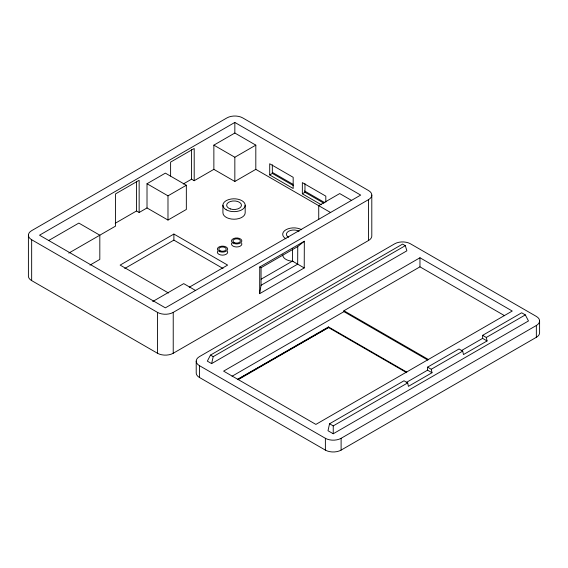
<?xml version="1.0" encoding="UTF-8"?>
<svg xmlns="http://www.w3.org/2000/svg" width="568" height="568" viewBox="0 0 568 568"><rect width="100%" height="100%" fill="white"/><g stroke="black" fill="none" stroke-linecap="round" stroke-linejoin="round"><path stroke-width="0.85" d="M259.654 293.67L259.754 266.974L304.327 241.251L304.221 267.94L259.654 293.67L261.053 285.292L261.053 267.741L259.754 266.974M261.152 279.179L292.435 261.117L292.484 248.805M304.327 241.251L297.753 246.547L297.682 264.148L261.053 285.292M406.283 382.484L427.583 370.173L427.583 367.148L431.254 369.264L432.014 372.736L408.42 386.354L407.689 382.903L403.997 380.773L329.561 423.771L327.992 430.736L333.238 433.76L528.474 320.955L525.329 314.899L521.658 312.783L482.615 335.347L482.615 338.372L461.308 350.683M211.608 363.605L213.213 356.661L405.311 245.667L406.88 250.815L211.608 363.605L207.341 361.141L210.487 355.085L402.584 244.098L405.311 245.667M234.84 122.432L39.526 235.195L165.366 307.849L360.68 195.087L234.84 122.432L234.84 133.026L213.866 145.138L213.866 169.356L234.84 181.462L255.813 169.356L330.718 212.602M48.599 240.548L78.845 223.089L99.819 235.195L99.819 259.413L89.992 265.093M147.013 207.952L147.013 183.734L165.366 173.133L186.339 185.246L186.339 209.464L167.986 220.057L147.013 207.952L139.146 212.489L136.526 210.976L115.212 223.281M183.208 184.025L191.579 179.19L194.199 180.702L213.866 169.356M68.813 253.094L115.552 226.114L115.552 193.887L139.146 180.262L139.146 212.489M147.013 183.734L167.986 195.839L186.339 185.246M213.866 145.138L234.84 157.244L255.813 145.138L255.813 169.356M269.708 174.951L293.173 188.498L293.173 177.301L269.708 163.754L269.708 174.951L272.328 173.439L293.521 185.679M189.236 287.252L227.626 265.093L173.886 234.059L120.139 265.093L168.511 293.017M124.747 268.486L173.886 240.115L223.018 268.486M325.812 202.172L325.812 196.145L302.346 182.598L302.346 193.802L304.966 192.282L323.888 203.209M152.707 301.53L183.712 283.631L195.697 290.553M31.659 239.739L157.499 312.386A11.126 6.418 0 0 0 173.226 312.386L368.547 199.624A11.126 6.418 0 0 0 368.547 190.543L242.699 117.888A11.126 6.418 0 0 0 226.973 117.888L31.659 230.651A11.126 6.418 0 0 0 31.659 239.739L31.659 280.606L157.499 353.26A11.126 6.418 0 0 0 173.226 353.26L368.547 240.491A11.126 6.418 0 0 0 371.799 235.954L371.799 195.087M261.053 267.741L297.753 246.547M419.965 257.758L223.6 371.131L315.886 424.41L512.251 311.037L419.965 257.758L419.965 266.839L504.625 315.716M232.035 376.25L343.938 311.647L343.938 310.739L419.965 266.839M406.759 372.118L328.481 326.927L237.445 379.488L328.481 327.53L406.688 372.686M238.212 379.651L328.481 327.53L328.481 326.927M427.583 367.148L459.029 348.972L462.7 351.095L463.474 354.567L487.074 340.949L486.286 337.463L482.615 335.347M329.561 423.771L333.238 425.894L407.689 382.903M431.254 369.264L462.7 351.095M486.286 337.463L525.329 314.899M199.482 365.685L325.379 438.304A11.126 6.418 0 0 0 341.105 438.304L536.348 325.492A11.126 6.418 0 0 0 536.341 316.411L410.444 243.793A11.126 6.418 0 0 0 394.71 243.793L199.474 356.605A11.126 6.418 0 0 0 199.482 365.685L199.482 377.493L325.379 450.112A11.126 6.418 0 0 0 341.105 450.105L536.348 337.3A11.126 6.418 0 0 0 539.6 332.756L539.6 320.955M234.84 133.026L255.813 145.138M351.691 200.49L339.707 193.567L318.733 205.68L318.733 219.518M272.328 172.381L292.996 184.309M304.476 190.94L324.378 202.428M302.346 193.802L321.268 204.721M482.615 338.372L487.074 340.949M292.435 261.117L304.221 267.94M343.938 310.739L428.599 359.615M343.938 311.647L427.832 360.084M427.583 370.173L432.014 372.736M210.487 355.085L213.213 356.661M536.348 325.492L536.348 337.3M368.547 199.624L368.547 240.491M341.105 438.304L341.105 450.105M333.238 425.894L333.238 433.76M325.379 438.304L325.379 450.112M304.966 183.67L304.966 192.282M272.328 164.826L272.328 173.439M245.177 205.226L245.177 212.794A11.126 6.418 0 0 1 234.051 219.212A11.126 6.418 0 0 1 222.926 212.794L222.926 205.226M234.84 157.244L234.84 181.462M196.216 361.141L196.216 372.949A11.126 6.418 0 0 0 199.482 377.493M194.199 180.702L194.199 148.482L170.606 162.1L170.606 176.037M191.579 149.576L191.579 179.19M173.886 234.059L173.886 240.115M173.226 312.386L173.226 353.26M167.986 195.839L167.986 220.057M157.499 312.386L157.499 353.26M136.526 181.362L136.526 210.976M28.4 235.195L28.4 276.062A11.126 6.418 0 0 0 31.659 280.606M288.579 237.317A7.412 4.281 0 0 1 288.579 231.261A7.412 4.281 0 0 1 299.066 231.261M293.102 261.28A11.126 6.418 0 0 1 282.701 254.876M285.96 238.83A11.126 6.418 0 0 1 285.96 229.749A11.126 6.418 0 0 1 301.693 229.749M227.527 251.375A5.19 2.996 0 0 1 222.514 255.146A5.19 2.996 0 0 1 217.501 251.375M241.684 243.196A5.19 2.996 0 0 1 236.671 246.974A5.19 2.996 0 0 1 231.659 243.196M230.345 208.932A7.412 4.281 0 0 0 241.464 205.226A7.412 4.281 0 0 0 230.345 201.519A7.412 4.281 0 0 0 230.345 208.932M234.051 242.458A3.706 2.137 0 0 0 240.257 241.499A3.706 2.137 0 0 0 235.713 238.879A3.706 2.137 0 0 0 234.051 242.458M219.894 250.637A3.706 2.137 0 0 0 226.099 249.671A3.706 2.137 0 0 0 221.555 247.052A3.706 2.137 0 0 0 219.894 250.637M226.185 209.769A11.126 6.418 0 0 0 244.794 206.887A11.126 6.418 0 0 0 231.176 199.02A11.126 6.418 0 0 0 226.185 209.769M219.922 251.716A5.19 2.996 0 0 0 227.704 249.118A5.19 2.996 0 0 0 219.922 246.526A5.19 2.996 0 0 0 219.922 251.716M233.001 243.069A5.19 2.996 0 0 0 241.684 241.719A5.19 2.996 0 0 0 235.329 238.056A5.19 2.996 0 0 0 233.001 243.069"/></g></svg>
